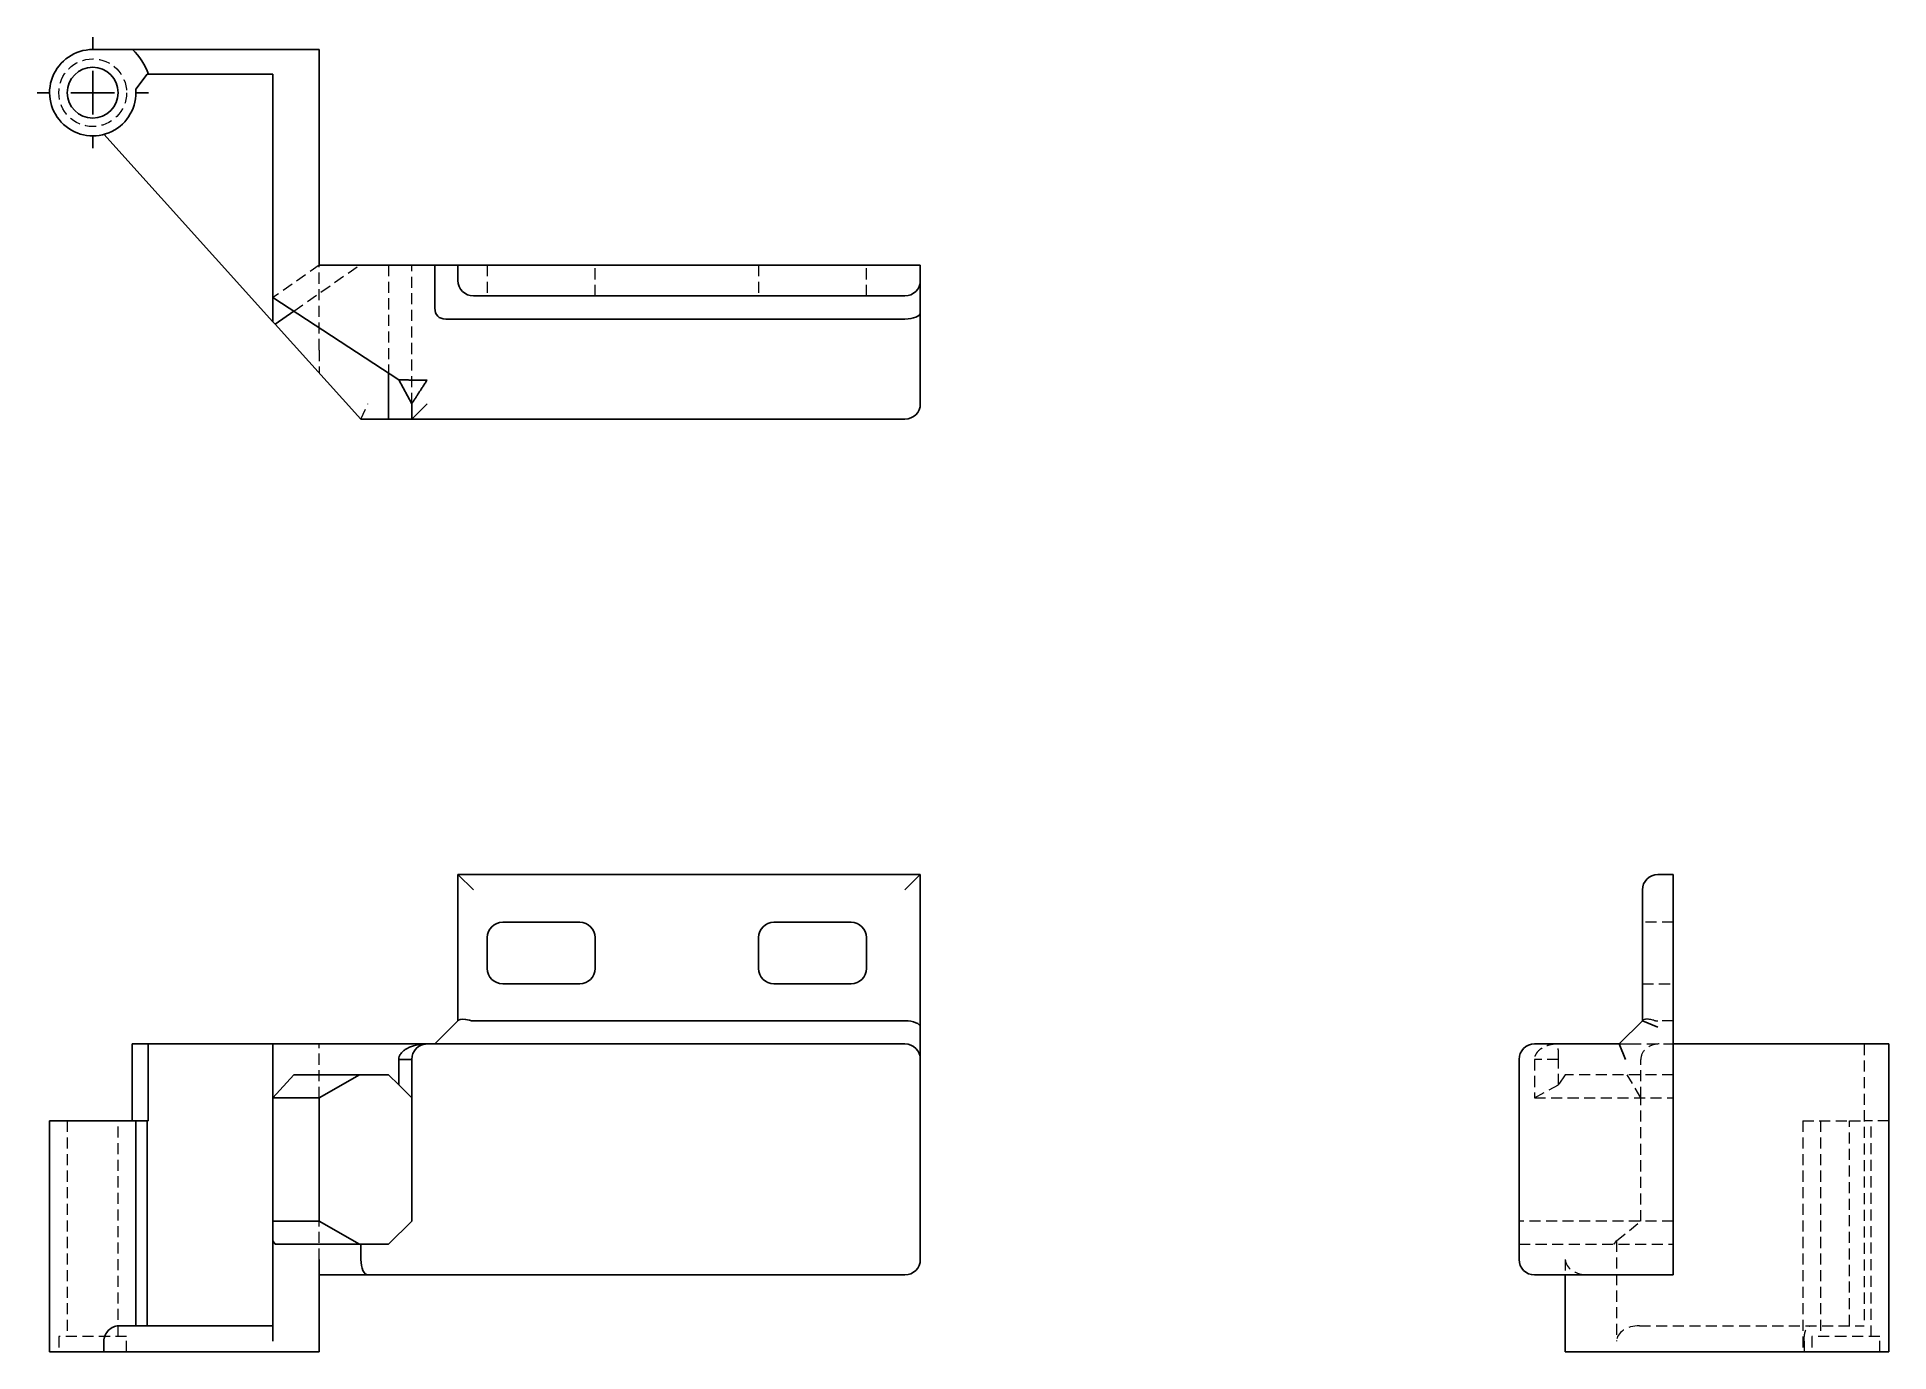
# Model space of a CAD drawing. Header units: millimetres. Extents: x 32 to 244, y 30 to 181.
import ezdxf

# ---------------------------------------------------------------- set-up
doc = ezdxf.new("R2010")
doc.units = ezdxf.units.MM
doc.linetypes.add('HIDDEN', pattern=[1.905, 1.27, -0.635])
doc.layers.add('10', color=7, linetype='Continuous')

# ---------------------------------------------------------------- blocks, each defined once
blk = doc.blocks.new('SW_CENTERMARKSYMBOL_0')
at = {"layer": '10', "color": 0}
for p, q in [((0, 5), (0, 6.39)), ((0, 0), (0, 2.5)), ((-5, 0), (-6.39, 0)), ((0, 0), (-2.5, 0)), ((0, 0), (0, -2.5)), ((0, 0), (2.5, 0)), ((5, 0), (6.39, 0)), ((0, -5), (0, -6.39))]:
    blk.add_line(p, q, dxfattribs=at)

msp = doc.modelspace()

# ---------------------------------------------------------------- linework, layer by layer
at = {"color": 7, "linetype": 'Continuous', "lineweight": 25}
for p, q in [((37.96, 179.24), (42.5, 179.24)), ((63.97, 179.24), (42.5, 179.24)), ((63.97, 154.46), (63.97, 179.24)), ((42.89, 174.7), (44.2, 176.41)), ((44.2, 176.41), (44.34, 176.41)), ((58.66, 176.41), (44.34, 176.41)), ((58.66, 152.86), (58.66, 176.41)), ((58.66, 147.96), (39.23, 169.5)), ((77.25, 154.46), (63.97, 154.46)), ((77.25, 149.52), (77.25, 154.46)), ((77.25, 154.46), (79.9, 154.46)), ((79.9, 154.46), (133, 154.46)), ((79.9, 152.69), (79.9, 154.46)), ((133, 152.69), (133, 154.46)), ((58.66, 150.74), (58.66, 152.86)), ((133, 152.69), (133, 149)), ((73.11, 141.27), (58.66, 150.74)), ((58.66, 147.96), (58.66, 150.74)), ((61.05, 149.18), (58.91, 147.68)), ((131.23, 150.92), (81.67, 150.92)), ((133, 149), (133, 138.53)), ((58.91, 147.68), (58.66, 147.96)), ((68.76, 136.76), (58.91, 147.68)), ((131.23, 148.27), (78.5, 148.27)), ((71.94, 136.76), (71.94, 142.04)), ((73.1, 141.3), (74.61, 138.51)), ((74.59, 136.76), (76.36, 138.53)), ((74.59, 136.76), (74.59, 138.53)), ((68.76, 136.76), (71.94, 136.76)), ((74.59, 136.76), (71.94, 136.76)), ((131.23, 136.76), (74.59, 136.76)), ((79.9, 84.43), (133, 84.43)), ((79.9, 84.43), (81.67, 82.66)), ((79.9, 67.62), (79.9, 84.43)), ((133, 84.43), (131.23, 82.66)), ((133, 84.43), (133, 66.89)), ((217.69, 84.43), (219.46, 84.43)), ((219.46, 40.19), (219.46, 84.43)), ((215.92, 67.62), (215.92, 82.66)), ((85.04, 78.95), (93.88, 78.95)), ((116.19, 78.95), (125.04, 78.95)), ((83.27, 77.18), (83.27, 73.64)), ((95.65, 77.18), (95.65, 73.64)), ((114.42, 77.18), (114.42, 73.64)), ((126.81, 77.18), (126.81, 73.64)), ((85.04, 71.87), (93.88, 71.87)), ((116.19, 71.87), (125.04, 71.87)), ((77.25, 64.96), (79.96, 67.68)), ((81.67, 67.62), (131.23, 67.62)), ((133, 66.89), (133, 63.19)), ((213.27, 64.96), (215.92, 67.62)), ((217.69, 66.89), (215.92, 67.62)), ((42.5, 56.12), (42.5, 64.96)), ((44.34, 64.96), (42.5, 64.96)), ((44.34, 56.12), (44.34, 64.96)), ((58.66, 64.96), (44.34, 64.96)), ((58.66, 63.19), (58.66, 64.96)), ((58.66, 64.96), (76.27, 64.96)), ((76.32, 64.97), (76.29, 64.97)), ((76.34, 64.96), (76.36, 64.96)), ((76.36, 64.96), (131.23, 64.96)), ((203.53, 64.96), (213.27, 64.96)), ((214, 63.19), (213.27, 64.96)), ((219.46, 64.96), (244.24, 64.96)), ((244.24, 64.96), (244.24, 29.57)), ((58.66, 58.77), (58.66, 63.19)), ((73.11, 63.19), (74.59, 63.19)), ((73.11, 60.25), (73.11, 63.19)), ((74.59, 44.61), (74.59, 63.19)), ((133, 63.19), (133, 40.19)), ((201.76, 40.19), (201.76, 63.19)), ((58.66, 58.77), (61.05, 61.42)), ((71.94, 61.42), (61.05, 61.42)), ((68.6, 61.42), (63.97, 58.77)), ((71.94, 61.42), (73.11, 60.25)), ((74.59, 58.77), (73.11, 60.25)), ((63.97, 58.77), (58.66, 58.77)), ((58.66, 44.61), (58.66, 58.77)), ((63.97, 44.61), (63.97, 58.77)), ((33, 56.12), (33, 29.57)), ((33, 56.12), (42.91, 56.12)), ((42.91, 32.58), (42.91, 56.12)), ((42.91, 56.12), (44.2, 56.12)), ((44.2, 56.12), (44.2, 32.58)), ((44.2, 56.12), (44.34, 56.12)), ((58.66, 42.33), (58.66, 44.61)), ((58.66, 44.61), (63.97, 44.61)), ((63.97, 44.61), (68.6, 41.96)), ((74.59, 44.61), (71.94, 41.96)), ((58.91, 41.96), (58.66, 42.33)), ((58.66, 42.33), (58.66, 30.81)), ((68.76, 41.96), (58.91, 41.96)), ((68.76, 41.96), (68.76, 40.19)), ((68.76, 41.96), (71.94, 41.96)), ((63.97, 40.19), (63.97, 29.57)), ((69.55, 38.42), (63.97, 38.42)), ((131.23, 38.42), (69.55, 38.42)), ((219.46, 38.42), (203.53, 38.42)), ((207.07, 38.42), (207.07, 29.57)), ((219.46, 40.19), (219.46, 38.42)), ((40.9, 32.58), (58.66, 32.58)), ((39.23, 30.81), (39.23, 29.57)), ((39.23, 29.57), (33, 29.57)), ((39.23, 29.57), (63.97, 29.57)), ((207.07, 29.57), (244.24, 29.57))]:
    msp.add_line(p, q, dxfattribs=at)
at = {"color": 7, "linetype": 'HIDDEN', "lineweight": 18}
for p, q in [((63.97, 154.46), (58.66, 150.74)), ((61.05, 149.18), (68.6, 154.46)), ((63.97, 144.71), (63.97, 154.46)), ((71.94, 154.46), (71.94, 142.04)), ((74.59, 138.53), (74.59, 154.46)), ((83.27, 154.46), (83.27, 150.92)), ((95.65, 150.92), (95.65, 154.46)), ((114.42, 154.46), (114.42, 150.92)), ((126.81, 150.92), (126.81, 154.46)), ((63.97, 144.71), (63.97, 142.07)), ((68.76, 136.76), (69.55, 138.53)), ((219.46, 78.95), (215.92, 78.95)), ((215.92, 71.87), (219.46, 71.87)), ((215.92, 67.62), (215.98, 67.68)), ((219.46, 67.62), (217.69, 67.62)), ((63.97, 58.77), (63.97, 64.96)), ((76.19, 64.95), (76.29, 64.96)), ((213.27, 64.96), (214.52, 64.96)), ((214.52, 64.96), (219.46, 64.96)), ((241.41, 64.96), (241.41, 32.58)), ((206.27, 63.19), (203.53, 63.19)), ((203.53, 63.19), (203.53, 58.77)), ((206.27, 60.25), (206.27, 63.19)), ((215.74, 58.77), (215.74, 63.19)), ((203.53, 58.77), (206.27, 60.25)), ((207.04, 61.42), (206.27, 60.25)), ((219.46, 61.42), (207.04, 61.42)), ((215.74, 58.77), (214.18, 61.42)), ((203.53, 58.77), (219.46, 58.77)), ((215.74, 44.61), (215.74, 58.77)), ((35.04, 56.12), (35.04, 31.34)), ((40.88, 31.34), (40.88, 56.12)), ((42.89, 32.58), (42.89, 56.12)), ((234.33, 56.12), (239.7, 56.12)), ((234.33, 56.12), (234.33, 29.57)), ((236.36, 56.12), (236.36, 31.34)), ((239.7, 32.58), (239.7, 56.12)), ((239.7, 56.12), (241.41, 56.12)), ((244.24, 56.12), (241.41, 56.12)), ((242.2, 31.34), (242.2, 56.12)), ((63.97, 40.19), (63.97, 44.61)), ((219.46, 44.61), (201.76, 44.61)), ((212.96, 42.33), (215.74, 44.61)), ((201.76, 41.96), (219.46, 41.96)), ((212.68, 41.96), (212.96, 42.33)), ((212.96, 42.33), (212.96, 30.81)), ((207.07, 40.19), (207.07, 38.42)), ((215.6, 32.58), (241.41, 32.58)), ((41.85, 31.34), (34.06, 31.34)), ((34.06, 31.34), (34.06, 29.57)), ((41.85, 29.57), (41.85, 31.34)), ((234.5, 30.81), (234.5, 29.57)), ((239.28, 31.34), (235.39, 31.34)), ((235.39, 31.34), (235.39, 29.57)), ((243.18, 31.34), (239.28, 31.34)), ((243.18, 29.57), (243.18, 31.34))]:
    msp.add_line(p, q, dxfattribs=at)
msp.add_circle((37.96, 174.28), 3.89, dxfattribs=at)
at = {"color": 7, "linetype": 'Continuous', "lineweight": 25}
msp.add_circle((37.96, 174.28), 2.92, dxfattribs=at)
for centre, radius, start, end in [((37.96, 174.28), 4.96, 90, 4.8038), ((37.96, 174.28), 6.73, 18.4085, 47.4631), ((81.67, 152.69), 1.77, 180, 270), ((131.23, 152.69), 1.77, 270, 0), ((131.23, 138.53), 1.77, 270, 0), ((217.69, 82.66), 1.77, 90, 180), ((85.04, 77.18), 1.77, 90, 180), ((93.88, 77.18), 1.77, 0, 90), ((116.19, 77.18), 1.77, 90, 180), ((125.04, 77.18), 1.77, 0, 90), ((85.04, 73.64), 1.77, 180, 270), ((93.88, 73.64), 1.77, 270, 0), ((116.19, 73.64), 1.77, 180, 270), ((125.04, 73.64), 1.77, 270, 0), ((81.67, 69.39), 1.77, 255, 270), ((76.36, 63.19), 1.77, 90, 180), ((131.23, 63.19), 1.77, 0, 90), ((203.53, 63.19), 1.77, 90, 180), ((131.23, 40.19), 1.77, 270, 0), ((203.53, 40.19), 1.77, 180, 270)]:
    msp.add_arc(centre, radius, start, end, dxfattribs=at)
at = {"color": 7, "linetype": 'HIDDEN', "lineweight": 18}
msp.add_arc((217.69, 69.39), 1.77, 255, 270, dxfattribs=at)
at = {"color": 7, "linetype": 'Continuous', "lineweight": 25}
for centre, major_axis, ratio, start_param, end_param in [((79.75, 150.77), (2.17, 2.17), 0.57735, 2.617994, 3.665191), ((131.23, 149), (1.77, 0), 0.414214, 4.712389, 6.283185), ((81.67, 66.89), (1.75, -0.73), 0.317837, 1.963495, 3.010693), ((131.23, 66.89), (1.77, 0), 0.414214, 0, 1.570796), ((69.55, 40.19), (0, 1.77), 0.444681, 1.570796, 3.141593)]:
    msp.add_ellipse(centre, major_axis=major_axis, ratio=ratio, start_param=start_param, end_param=end_param, dxfattribs=at)
at = {"color": 7, "linetype": 'HIDDEN', "lineweight": 18}
for centre, major_axis, ratio, start_param, end_param in [((217.69, 66.89), (1.75, -0.73), 0.317837, 1.963495, 3.010693), ((217.86, 63.19), (2.12, 0), 0.836314, 1.570796, 3.141593), ((209.71, 40.19), (2.64, 0), 0.66981, 3.141593, 4.712389), ((215.6, 30.81), (-2.64, 0), 0.66981, 4.712389, 6.283185)]:
    msp.add_ellipse(centre, major_axis=major_axis, ratio=ratio, start_param=start_param, end_param=end_param, dxfattribs=at)
at = {"color": 7, "linetype": 'Continuous', "lineweight": 25}
for points, knots in [([(73.11, 141.27), (73.11, 141.27), (73.11, 141.27), (73.13, 141.27), (73.15, 141.27), (73.18, 141.27), (73.22, 141.27), (73.27, 141.27), (73.34, 141.27), (73.41, 141.27), (73.49, 141.27), (73.59, 141.27), (73.69, 141.27), (73.81, 141.27), (73.93, 141.26), (74.1, 141.27), (74.31, 141.26), (74.61, 141.26), (74.96, 141.26), (75.37, 141.26), (75.85, 141.26), (76.18, 141.26), (76.36, 141.26)], [0, 0, 0, 0, 0.02227, 0.045029, 0.068471, 0.092776, 0.118104, 0.144597, 0.172379, 0.201557, 0.232225, 0.264463, 0.298339, 0.333913, 0.371237, 0.410354, 0.474409, 0.552038, 0.643354, 0.748425, 0.867298, 1, 1, 1, 1]), ([(76.36, 141.26), (76.32, 141.19), (76.23, 141.05), (76.09, 140.85), (75.97, 140.66), (75.85, 140.48), (75.74, 140.31), (75.63, 140.15), (75.54, 140), (75.45, 139.86), (75.37, 139.74), (75.29, 139.62), (75.23, 139.51), (75.17, 139.42), (75.09, 139.29), (74.99, 139.14), (74.88, 138.98), (74.79, 138.83), (74.71, 138.72), (74.66, 138.63), (74.62, 138.57), (74.6, 138.53), (74.59, 138.53), (74.59, 138.53)], [0, 0, 0, 0, 0.06297, 0.122992, 0.180069, 0.234204, 0.2854, 0.33366, 0.378989, 0.421392, 0.460876, 0.49745, 0.531122, 0.561908, 0.589824, 0.65708, 0.718947, 0.775705, 0.827719, 0.875462, 0.919545, 0.960743, 1, 1, 1, 1]), ([(73.11, 63.19), (73.12, 63.3), (73.14, 63.53), (73.34, 63.87), (73.56, 64.1), (73.77, 64.26), (73.91, 64.36), (74.13, 64.49), (74.47, 64.64), (74.98, 64.8), (75.57, 64.93), (75.99, 64.94), (76.19, 64.95)], [0, 0, 0, 0, 0.083783, 0.179555, 0.293132, 0.335674, 0.380684, 0.428238, 0.534025, 0.67189, 0.842109, 1, 1, 1, 1]), ([(39.23, 30.81), (39.23, 30.92), (39.25, 31.04), (39.3, 31.27), (39.34, 31.38), (39.48, 31.71), (39.62, 31.9), (39.94, 32.22), (40.12, 32.35), (40.41, 32.48), (40.51, 32.52), (40.7, 32.56), (40.8, 32.58), (40.9, 32.58)], [0, 0, 0, 0, 0.125, 0.125, 0.25, 0.25, 0.5, 0.5, 0.75, 0.75, 0.875, 0.875, 1, 1, 1, 1])]:
    msp.add_open_spline(points, degree=3, knots=knots, dxfattribs=at)
at = {"color": 7, "linetype": 'HIDDEN', "lineweight": 18}
for points, knots in [([(206.2, 64.96), (206, 64.95), (205.62, 64.93), (205.14, 64.82), (204.79, 64.69), (204.54, 64.57), (204.27, 64.41), (203.98, 64.19), (203.72, 63.87), (203.55, 63.53), (203.54, 63.3), (203.53, 63.19)], [0, 0, 0, 0, 0.178871, 0.344841, 0.437997, 0.517207, 0.582587, 0.714134, 0.824883, 0.91828, 1, 1, 1, 1]), ([(206.27, 63.19), (206.27, 63.22), (206.27, 63.29), (206.27, 63.38), (206.27, 63.47), (206.27, 63.56), (206.27, 63.65), (206.27, 63.75), (206.27, 63.84), (206.27, 63.93), (206.27, 64.02), (206.27, 64.11), (206.27, 64.2), (206.27, 64.29), (206.26, 64.37), (206.27, 64.47), (206.26, 64.59), (206.26, 64.72), (206.26, 64.83), (206.26, 64.89), (206.26, 64.91)], [0, 0, 0, 0, 0.027627, 0.05586, 0.084941, 0.115092, 0.146512, 0.179377, 0.213841, 0.250038, 0.288083, 0.328075, 0.370099, 0.414231, 0.460532, 0.509058, 0.599626, 0.711531, 0.844953, 1, 1, 1, 1]), ([(234.5, 30.81), (234.5, 30.92), (234.5, 31.04), (234.51, 31.27), (234.52, 31.38), (234.57, 31.71), (234.61, 31.9), (234.74, 32.22), (234.82, 32.35), (234.98, 32.48), (235.03, 32.52), (235.16, 32.56), (235.22, 32.58), (235.29, 32.58)], [0, 0, 0, 0, 0.125, 0.125, 0.25, 0.25, 0.5, 0.5, 0.75, 0.75, 0.875, 0.875, 1, 1, 1, 1])]:
    msp.add_open_spline(points, degree=3, knots=knots, dxfattribs=at)

# ---------------------------------------------------------------- block references
at = {"layer": '10'}
msp.add_blockref('SW_CENTERMARKSYMBOL_0', (37.96, 174.28), dxfattribs=at)

doc.saveas('drawing.dxf')
